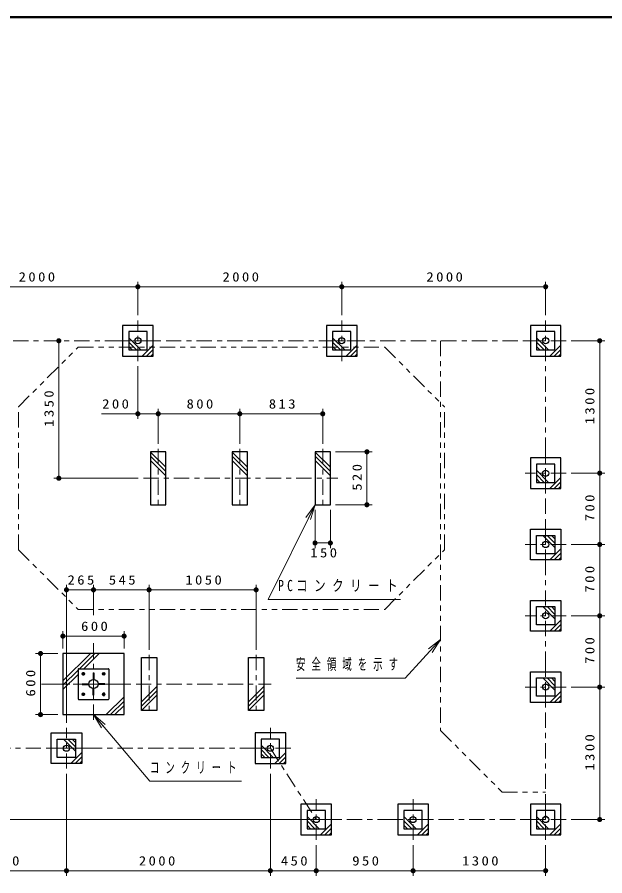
# Model space of a CAD drawing. Units: millimetres on the paper, scale 1:50. Extents: x -805 to -420, y -297 to 267.
# Drawn here: x -735.6 to -620.3, y -198.6 to -30 of the extents above; entities that cross this region are included whole.
import ezdxf

# ---------------------------------------------------------------- set-up
doc = ezdxf.new("R2010")
doc.units = ezdxf.units.MM
doc.linetypes.add('USER2', pattern=[6, 3, -1, 1, -1])
doc.linetypes.add('USER3', pattern=[8, 3, -1, 1, -1, 1, -1])
doc.layers.add('1_50', color=7, linetype='Continuous', lineweight=25)
doc.layers.add('LY_3', color=7, linetype='Continuous', lineweight=13)
doc.styles.add('ＭＳ ゴシック', font='')
doc.styles.get('ＭＳ ゴシック').set_extended_font_data('MS Gothic')

# ---------------------------------------------------------------- blocks, each defined once
blk = doc.blocks.new('filled_dot')
at = {"color": 0, "linetype": 'Continuous', "lineweight": -2, "const_width": 1.25}
blk.add_lwpolyline([(-0.625, 0, 1), (0.625, 0, 1)], format="xyb", close=True, dxfattribs=at)

msp = doc.modelspace()

# ---------------------------------------------------------------- linework, layer by layer
at = {"layer": '1_50', "lineweight": 13}
for p, q in [((-711.951, -88.529), (-711.951, -81.929)), ((-671.951, -88.529), (-671.951, -81.929)), ((-631.951, -88.529), (-631.951, -81.929)), ((-751.951, -82.929), (-711.951, -82.929)), ((-711.951, -82.929), (-671.951, -82.929)), ((-671.951, -82.929), (-631.951, -82.929)), ((-727.453, -120.529), (-727.453, -93.529)), ((-711.375, -95.329), (-713.751, -92.952)), ((-712.224, -95.329), (-713.751, -93.801)), ((-711.099, -96.529), (-708.951, -94.381)), ((-671.375, -95.329), (-673.751, -92.952)), ((-672.224, -95.329), (-673.751, -93.801)), ((-671.099, -96.529), (-668.951, -94.381)), ((-631.375, -95.329), (-633.751, -92.952)), ((-632.224, -95.329), (-633.751, -93.801)), ((-631.099, -96.529), (-628.951, -94.381)), ((-626.951, -93.529), (-620.351, -93.529)), ((-621.351, -93.529), (-621.351, -119.529)), ((-713.072, -95.329), (-713.751, -94.649)), ((-710.25, -96.529), (-708.951, -95.23)), ((-709.402, -96.529), (-708.951, -96.078)), ((-673.072, -95.329), (-673.751, -94.649)), ((-670.25, -96.529), (-668.951, -95.23)), ((-669.402, -96.529), (-668.951, -96.078)), ((-633.072, -95.329), (-633.751, -94.649)), ((-630.25, -96.529), (-628.951, -95.23)), ((-629.402, -96.529), (-628.951, -96.078)), ((-711.951, -98.529), (-711.951, -108.869)), ((-719.086, -107.869), (-707.951, -107.869)), ((-707.951, -113.779), (-707.951, -106.869)), ((-707.951, -107.869), (-691.951, -107.869)), ((-691.951, -113.779), (-691.951, -106.869)), ((-691.951, -107.869), (-675.688, -107.869)), ((-675.688, -113.779), (-675.688, -106.869)), ((-706.451, -118.37), (-709.451, -115.37)), ((-706.451, -119.218), (-709.451, -116.218)), ((-690.451, -118.37), (-693.451, -115.37)), ((-690.451, -119.218), (-693.451, -116.218)), ((-674.188, -118.37), (-677.188, -115.37)), ((-674.188, -119.218), (-677.188, -116.218)), ((-673.188, -115.329), (-666.006, -115.329)), ((-667.006, -115.329), (-667.006, -125.729)), ((-706.451, -120.067), (-709.451, -117.067)), ((-690.451, -120.067), (-693.451, -117.067)), ((-674.188, -120.067), (-677.188, -117.067)), ((-631.375, -121.329), (-633.751, -118.952)), ((-626.951, -119.529), (-620.351, -119.529)), ((-621.351, -119.529), (-621.351, -133.529)), ((-711.861, -120.529), (-728.453, -120.529)), ((-632.224, -121.329), (-633.751, -119.801)), ((-633.072, -121.329), (-633.751, -120.649)), ((-631.099, -122.529), (-628.951, -120.381)), ((-630.25, -122.529), (-628.951, -121.23)), ((-629.402, -122.529), (-628.951, -122.078)), ((-678.965, -128.197), (-677.188, -125.729)), ((-677.188, -125.729), (-678.517, -128.418)), ((-677.188, -125.729), (-678.068, -128.64)), ((-673.188, -125.729), (-666.006, -125.729)), ((-677.188, -126.729), (-677.188, -134.227)), ((-674.188, -126.729), (-674.188, -134.227)), ((-630.151, -134.105), (-632.528, -131.729)), ((-630.151, -133.256), (-631.679, -131.729)), ((-630.151, -132.408), (-630.831, -131.729)), ((-674.188, -133.227), (-677.188, -133.227)), ((-628.951, -134.381), (-631.099, -136.529)), ((-626.951, -133.529), (-620.351, -133.529)), ((-621.351, -133.529), (-621.351, -147.529)), ((-628.951, -135.23), (-630.25, -136.529)), ((-628.951, -136.078), (-629.402, -136.529)), ((-725.951, -168.529), (-725.951, -141.428)), ((-720.651, -147.389), (-720.651, -141.428)), ((-709.751, -154.179), (-709.751, -141.428)), ((-688.751, -154.179), (-688.751, -141.428)), ((-725.951, -142.428), (-720.651, -142.428)), ((-720.651, -142.428), (-709.751, -142.428)), ((-709.751, -142.428), (-688.751, -142.428)), ((-630.151, -148.105), (-632.528, -145.729)), ((-630.151, -147.256), (-631.679, -145.729)), ((-630.151, -146.408), (-630.831, -145.729)), ((-626.951, -147.529), (-620.351, -147.529)), ((-621.351, -147.529), (-621.351, -161.529)), ((-628.951, -148.381), (-631.099, -150.529)), ((-628.951, -149.23), (-630.25, -150.529)), ((-726.651, -153.929), (-726.651, -150.517)), ((-726.651, -151.517), (-714.651, -151.517)), ((-714.651, -153.929), (-714.651, -150.517)), ((-628.951, -150.078), (-629.402, -150.529)), ((-654.946, -154.037), (-652.556, -152.155)), ((-652.556, -152.155), (-654.576, -154.374)), ((-652.556, -152.155), (-654.206, -154.71)), ((-727.671, -154.929), (-732.042, -154.929)), ((-731.042, -166.929), (-731.042, -154.929)), ((-726.651, -160.327), (-721.253, -154.929)), ((-723.404, -157.929), (-720.404, -154.929)), ((-722.556, -157.929), (-719.555, -154.929)), ((-726.651, -161.176), (-723.651, -158.176)), ((-726.651, -162.025), (-723.651, -159.025)), ((-630.151, -162.105), (-632.528, -159.729)), ((-630.151, -161.256), (-631.679, -159.729)), ((-630.151, -160.408), (-630.831, -159.729)), ((-729.951, -160.929), (-730.878, -160.929)), ((-708.251, -161.391), (-711.251, -164.391)), ((-687.251, -161.391), (-690.251, -164.391)), ((-626.951, -161.529), (-620.351, -161.529)), ((-621.351, -161.529), (-621.351, -187.529)), ((-718.139, -166.929), (-714.651, -163.441)), ((-708.251, -162.239), (-711.251, -165.239)), ((-708.251, -163.088), (-711.251, -166.088)), ((-687.251, -162.239), (-690.251, -165.239)), ((-687.251, -163.088), (-690.251, -166.088)), ((-628.951, -162.381), (-631.099, -164.529)), ((-628.951, -163.23), (-630.25, -164.529)), ((-717.291, -166.929), (-714.651, -164.289)), ((-716.442, -166.929), (-714.651, -165.138)), ((-628.951, -164.078), (-629.402, -164.529)), ((-727.671, -166.929), (-732.042, -166.929)), ((-719.114, -169.541), (-720.671, -166.929)), ((-720.671, -166.929), (-718.351, -168.894)), ((-720.671, -166.929), (-718.732, -169.218)), ((-724.151, -174.105), (-726.528, -171.729)), ((-724.151, -173.256), (-725.679, -171.729)), ((-724.151, -172.408), (-724.831, -171.729)), ((-685.375, -175.329), (-687.751, -172.952)), ((-722.951, -174.381), (-725.099, -176.529)), ((-722.951, -175.23), (-724.25, -176.529)), ((-686.224, -175.329), (-687.751, -173.801)), ((-687.072, -175.329), (-687.751, -174.649)), ((-685.099, -176.529), (-682.951, -174.381)), ((-684.25, -176.529), (-682.951, -175.23)), ((-722.951, -176.078), (-723.402, -176.529)), ((-683.402, -176.529), (-682.951, -176.078)), ((-725.951, -178.529), (-725.951, -198.577)), ((-685.951, -178.529), (-685.951, -198.577)), ((-676.375, -189.329), (-678.751, -186.952)), ((-657.375, -189.329), (-659.751, -186.952)), ((-631.375, -189.329), (-633.751, -186.952)), ((-677.951, -187.529), (-763.551, -187.529)), ((-677.224, -189.329), (-678.751, -187.801)), ((-678.072, -189.329), (-678.751, -188.649)), ((-676.099, -190.529), (-673.951, -188.381)), ((-658.224, -189.329), (-659.751, -187.801)), ((-659.072, -189.329), (-659.751, -188.649)), ((-657.099, -190.529), (-654.951, -188.381)), ((-632.224, -189.329), (-633.751, -187.801)), ((-633.072, -189.329), (-633.751, -188.649)), ((-631.099, -190.529), (-628.951, -188.381)), ((-626.951, -187.529), (-620.351, -187.529)), ((-675.25, -190.529), (-673.951, -189.23)), ((-674.402, -190.529), (-673.951, -190.078)), ((-656.25, -190.529), (-654.951, -189.23)), ((-655.402, -190.529), (-654.951, -190.078)), ((-630.25, -190.529), (-628.951, -189.23)), ((-629.402, -190.529), (-628.951, -190.078)), ((-676.951, -192.529), (-676.951, -198.577)), ((-657.951, -192.529), (-657.951, -198.577)), ((-631.951, -192.529), (-631.951, -198.577)), ((-725.951, -197.577), (-751.951, -197.577)), ((-685.951, -197.577), (-725.951, -197.577)), ((-676.951, -197.577), (-685.951, -197.577)), ((-657.951, -197.577), (-676.951, -197.577)), ((-631.951, -197.577), (-657.951, -197.577))]:
    msp.add_line(p, q, dxfattribs=at)
at = {"layer": '1_50'}
for p, q in [((-708.951, -90.529), (-714.951, -90.529)), ((-714.951, -90.529), (-714.951, -96.529)), ((-708.951, -96.529), (-708.951, -90.529)), ((-668.951, -90.529), (-674.951, -90.529)), ((-674.951, -90.529), (-674.951, -96.529)), ((-668.951, -96.529), (-668.951, -90.529)), ((-628.951, -90.529), (-634.951, -90.529)), ((-634.951, -90.529), (-634.951, -96.529)), ((-628.951, -96.529), (-628.951, -90.529)), ((-714.951, -96.529), (-708.951, -96.529)), ((-674.951, -96.529), (-668.951, -96.529)), ((-634.951, -96.529), (-628.951, -96.529)), ((-628.951, -116.529), (-634.951, -116.529)), ((-634.951, -116.529), (-634.951, -122.529)), ((-628.951, -122.529), (-628.951, -116.529)), ((-634.951, -122.529), (-628.951, -122.529)), ((-634.951, -136.529), (-634.951, -130.529)), ((-634.951, -130.529), (-628.951, -130.529)), ((-628.951, -130.529), (-628.951, -136.529)), ((-628.951, -136.529), (-634.951, -136.529)), ((-634.951, -150.529), (-634.951, -144.529)), ((-634.951, -144.529), (-628.951, -144.529)), ((-628.951, -144.529), (-628.951, -150.529)), ((-628.951, -150.529), (-634.951, -150.529)), ((-714.651, -154.929), (-726.651, -154.929)), ((-726.651, -154.929), (-726.651, -166.929)), ((-714.651, -166.929), (-714.651, -154.929)), ((-723.651, -157.989), (-723.651, -163.869)), ((-723.591, -157.929), (-717.711, -157.929)), ((-717.651, -157.989), (-717.651, -163.869)), ((-722.777, -158.712), (-722.902, -158.928)), ((-722.902, -158.929), (-722.777, -159.145)), ((-722.526, -158.712), (-722.776, -158.712)), ((-722.776, -159.145), (-722.526, -159.145)), ((-722.527, -159.145), (-722.402, -158.928)), ((-722.401, -158.929), (-722.526, -158.712)), ((-720.711, -158.738), (-720.711, -160.038)), ((-720.711, -158.738), (-720.591, -158.738)), ((-720.591, -158.738), (-720.591, -160.038)), ((-718.901, -158.929), (-718.776, -158.712)), ((-718.776, -159.145), (-718.901, -158.928)), ((-718.776, -158.712), (-718.526, -158.712)), ((-718.526, -159.145), (-718.776, -159.145)), ((-718.526, -158.712), (-718.401, -158.928)), ((-718.401, -158.929), (-718.526, -159.145)), ((-634.951, -164.529), (-634.951, -158.529)), ((-634.951, -158.529), (-628.951, -158.529)), ((-628.951, -158.529), (-628.951, -164.529)), ((-722.842, -160.869), (-722.842, -160.989)), ((-722.842, -160.869), (-721.542, -160.869)), ((-722.842, -160.989), (-721.542, -160.989)), ((-720.711, -163.12), (-720.711, -161.82)), ((-720.591, -163.12), (-720.591, -161.82)), ((-718.46, -160.868), (-719.76, -160.868)), ((-718.46, -160.988), (-719.76, -160.988)), ((-718.46, -160.988), (-718.46, -160.868)), ((-722.902, -162.929), (-722.777, -162.712)), ((-722.777, -163.145), (-722.902, -162.929)), ((-722.776, -162.712), (-722.526, -162.712)), ((-722.526, -163.145), (-722.776, -163.145)), ((-722.527, -162.712), (-722.402, -162.929)), ((-722.401, -162.929), (-722.526, -163.145)), ((-720.591, -163.12), (-720.711, -163.12)), ((-718.776, -162.712), (-718.901, -162.929)), ((-718.901, -162.929), (-718.776, -163.145)), ((-718.526, -162.712), (-718.776, -162.712)), ((-718.776, -163.145), (-718.526, -163.145)), ((-718.401, -162.929), (-718.526, -162.712)), ((-718.526, -163.145), (-718.401, -162.929)), ((-723.591, -163.929), (-717.711, -163.929)), ((-628.951, -164.529), (-634.951, -164.529)), ((-726.651, -166.929), (-714.651, -166.929)), ((-728.951, -176.529), (-728.951, -170.529)), ((-728.951, -170.529), (-722.951, -170.529)), ((-722.951, -170.529), (-722.951, -176.529)), ((-682.951, -170.529), (-688.951, -170.529)), ((-688.951, -170.529), (-688.951, -176.529)), ((-682.951, -176.529), (-682.951, -170.529)), ((-722.951, -176.529), (-728.951, -176.529)), ((-688.951, -176.529), (-682.951, -176.529)), ((-673.951, -184.529), (-679.951, -184.529)), ((-679.951, -184.529), (-679.951, -190.529)), ((-673.951, -190.529), (-673.951, -184.529)), ((-654.951, -184.529), (-660.951, -184.529)), ((-660.951, -184.529), (-660.951, -190.529)), ((-654.951, -190.529), (-654.951, -184.529)), ((-628.951, -184.529), (-634.951, -184.529)), ((-634.951, -184.529), (-634.951, -190.529)), ((-628.951, -190.529), (-628.951, -184.529)), ((-679.951, -190.529), (-673.951, -190.529)), ((-660.951, -190.529), (-654.951, -190.529)), ((-634.951, -190.529), (-628.951, -190.529))]:
    msp.add_line(p, q, dxfattribs=at)
at = {"layer": '1_50', "linetype": 'USER2', "lineweight": 13}
for p, q in [((-711.951, -97.529), (-711.951, -89.529)), ((-671.951, -97.529), (-671.951, -89.529)), ((-631.951, -97.529), (-631.951, -89.529)), ((-707.951, -93.529), (-715.951, -93.529)), ((-667.951, -93.529), (-675.951, -93.529)), ((-627.951, -93.529), (-635.951, -93.529)), ((-631.951, -123.529), (-631.951, -115.529)), ((-627.951, -119.529), (-635.951, -119.529)), ((-710.861, -120.529), (-672.723, -120.529)), ((-631.951, -137.529), (-631.951, -129.529)), ((-627.951, -133.529), (-635.951, -133.529)), ((-631.951, -151.529), (-631.951, -143.529)), ((-627.951, -147.529), (-635.951, -147.529)), ((-720.651, -152.929), (-720.651, -168.929)), ((-631.951, -165.529), (-631.951, -157.529)), ((-730.311, -160.929), (-685.778, -160.929)), ((-728.651, -160.929), (-712.651, -160.929)), ((-627.951, -161.529), (-635.951, -161.529)), ((-725.951, -177.529), (-725.951, -169.529)), ((-685.951, -177.529), (-685.951, -169.529)), ((-721.951, -173.529), (-729.951, -173.529)), ((-681.951, -173.529), (-689.951, -173.529)), ((-685.951, -173.529), (-676.951, -187.529)), ((-676.951, -191.529), (-676.951, -183.529)), ((-657.951, -191.529), (-657.951, -183.529)), ((-631.951, -191.529), (-631.951, -183.529)), ((-672.951, -187.529), (-680.951, -187.529)), ((-676.951, -187.529), (-631.951, -187.529)), ((-653.951, -187.529), (-661.951, -187.529)), ((-627.951, -187.529), (-635.951, -187.529))]:
    msp.add_line(p, q, dxfattribs=at)
at = {"layer": '1_50', "color": 131, "linetype": 'USER2', "lineweight": 13}
for p, q in [((-742.422, -93.529), (-631.951, -93.529)), ((-631.951, -187.529), (-631.951, -93.529)), ((-751.951, -173.529), (-685.951, -173.529))]:
    msp.add_line(p, q, dxfattribs=at)
at = {"layer": '1_50', "linetype": 'USER3', "lineweight": 13}
for p, q in [((-652.556, -93.529), (-652.556, -170.063)), ((-652.556, -170.063), (-640.486, -182.134)), ((-640.486, -182.134), (-631.951, -182.134))]:
    msp.add_line(p, q, dxfattribs=at)
at = {"layer": '1_50', "color": 70, "linetype": 'USER3', "lineweight": 13}
for p, q in [((-735.366, -106.494), (-723.651, -94.779)), ((-723.651, -94.779), (-663.524, -94.779)), ((-663.524, -94.779), (-651.808, -106.494)), ((-735.366, -134.563), (-735.366, -106.494)), ((-651.808, -134.563), (-651.808, -106.494)), ((-735.366, -134.563), (-723.651, -146.279)), ((-663.524, -146.279), (-651.808, -134.563)), ((-723.651, -146.279), (-663.524, -146.279))]:
    msp.add_line(p, q, dxfattribs=at)
at = {"layer": '1_50', "color": 2, "linetype": 'USER2', "lineweight": 13}
for p, q in [((-707.951, -114.779), (-707.951, -126.279)), ((-691.951, -114.779), (-691.951, -126.279)), ((-675.688, -114.779), (-675.688, -126.279)), ((-709.751, -155.179), (-709.751, -166.679)), ((-688.751, -155.179), (-688.751, -166.679))]:
    msp.add_line(p, q, dxfattribs=at)
at = {"layer": '1_50'}
for points in [[(-713.751, -91.729), (-713.751, -95.329), (-710.151, -95.329), (-710.151, -91.729)], [(-673.751, -91.729), (-673.751, -95.329), (-670.151, -95.329), (-670.151, -91.729)], [(-633.751, -91.729), (-633.751, -95.329), (-630.151, -95.329), (-630.151, -91.729)], [(-709.451, -125.729), (-706.451, -125.729), (-706.451, -115.329), (-709.451, -115.329)], [(-693.451, -125.729), (-690.451, -125.729), (-690.451, -115.329), (-693.451, -115.329)], [(-677.188, -125.729), (-674.188, -125.729), (-674.188, -115.329), (-677.188, -115.329)], [(-633.751, -117.729), (-633.751, -121.329), (-630.151, -121.329), (-630.151, -117.729)], [(-633.751, -131.729), (-630.151, -131.729), (-630.151, -135.329), (-633.751, -135.329)], [(-633.751, -145.729), (-630.151, -145.729), (-630.151, -149.329), (-633.751, -149.329)], [(-711.251, -155.729), (-708.251, -155.729), (-708.251, -166.129), (-711.251, -166.129)], [(-690.251, -155.729), (-687.251, -155.729), (-687.251, -166.129), (-690.251, -166.129)], [(-633.751, -159.729), (-630.151, -159.729), (-630.151, -163.329), (-633.751, -163.329)], [(-727.751, -171.729), (-724.151, -171.729), (-724.151, -175.329), (-727.751, -175.329)], [(-687.751, -171.729), (-687.751, -175.329), (-684.151, -175.329), (-684.151, -171.729)], [(-678.751, -185.729), (-678.751, -189.329), (-675.151, -189.329), (-675.151, -185.729)], [(-659.751, -185.729), (-659.751, -189.329), (-656.151, -189.329), (-656.151, -185.729)], [(-633.751, -185.729), (-633.751, -189.329), (-630.151, -189.329), (-630.151, -185.729)]]:
    msp.add_lwpolyline(points, close=True, dxfattribs=at)
at = {"layer": '1_50', "lineweight": 13}
for points in [[(-677.188, -125.729), (-686.361, -144.298), (-660.424, -144.298)], [(-652.556, -152.155), (-659.499, -159.783), (-680.925, -159.783)], [(-720.671, -166.929), (-709.589, -180.011), (-691.589, -180.011)]]:
    msp.add_lwpolyline(points, dxfattribs=at)
at = {"layer": '1_50'}
for centre, radius in [((-711.951, -93.529), 0.605), ((-671.951, -93.529), 0.605), ((-631.951, -93.529), 0.605), ((-631.951, -119.529), 0.605), ((-631.951, -133.529), 0.605), ((-631.951, -147.529), 0.605), ((-722.651, -158.928), 0.25), ((-722.651, -158.928), 0.127), ((-720.651, -160.929), 0.891), ((-718.651, -158.928), 0.25), ((-718.651, -158.928), 0.127), ((-631.951, -161.529), 0.605), ((-722.651, -162.929), 0.25), ((-722.651, -162.929), 0.127), ((-718.651, -162.929), 0.25), ((-718.651, -162.929), 0.127), ((-725.951, -173.529), 0.605), ((-685.951, -173.529), 0.605), ((-676.951, -187.529), 0.605), ((-657.951, -187.529), 0.605), ((-631.951, -187.529), 0.605)]:
    msp.add_circle(centre, radius, dxfattribs=at)
at = {"layer": '1_50', "color": 2}
for centre, start, end in [((-671.951, -93.529), 120.85647, 239.14353), ((-631.951, -187.529), 30.85647, 149.14353)]:
    msp.add_arc(centre, 0.605, start, end, dxfattribs=at)
at = {"layer": '1_50'}
for centre, start, end in [((-723.591, -157.989), 89.99998, 179.99996), ((-717.711, -157.989), 0.00004, 90.00002), ((-723.591, -163.869), 179.99998, 270.00003), ((-717.711, -163.869), 269.99997, 0.00002)]:
    msp.add_arc(centre, 0.06, start, end, dxfattribs=at)
at = {"layer": 'LY_3', "lineweight": 50}
msp.add_line((-420, -30), (-805, -30), dxfattribs=at)

# ---------------------------------------------------------------- block references
at = {"layer": '1_50', "lineweight": 13, "xscale": 0.4, "yscale": 0.4}
for p in [(-711.951, -82.929), (-671.951, -82.929), (-711.951, -107.869), (-707.951, -107.869), (-691.951, -107.869), (-677.188, -133.227), (-725.951, -142.428), (-720.651, -142.428), (-709.751, -142.428), (-726.651, -151.517), (-725.951, -197.577), (-685.951, -197.577), (-676.951, -197.577), (-657.951, -197.577)]:
    msp.add_blockref('filled_dot', p, dxfattribs=at)
for p, rotation in [((-711.951, -82.929), 180), ((-671.951, -82.929), 180), ((-631.951, -82.929), 180), ((-727.453, -93.529), 270), ((-621.351, -93.529), 270), ((-707.951, -107.869), 180), ((-691.951, -107.869), 180), ((-675.688, -107.869), 180), ((-667.006, -115.329), 270), ((-621.351, -119.529), 90), ((-621.351, -119.529), 270), ((-727.453, -120.529), 90), ((-667.006, -125.729), 90), ((-674.188, -133.227), 180), ((-621.351, -133.529), 90), ((-621.351, -133.529), 270), ((-720.651, -142.428), 180), ((-709.751, -142.428), 180), ((-688.751, -142.428), 180), ((-621.351, -147.529), 90), ((-621.351, -147.529), 270), ((-714.651, -151.517), 180), ((-731.042, -154.929), 270), ((-621.351, -161.529), 90), ((-621.351, -161.529), 270), ((-731.042, -166.929), 90), ((-621.351, -187.529), 90), ((-725.951, -197.577), 180), ((-685.951, -197.577), 180), ((-676.951, -197.577), 180), ((-657.951, -197.577), 180), ((-631.951, -197.577), 180)]:
    msp.add_blockref('filled_dot', p, dxfattribs=dict(at, rotation=rotation))

# ---------------------------------------------------------------- texts
at = {"layer": '1_50', "style": 'ＭＳ ゴシック'}
for s, insert, char_height, attachment_point in [('\\T1.33;\\W1.15;2000', (-731.528, -81.929), 1.833, 8), ('\\T1.33;\\W1.15;2000', (-691.528, -81.929), 1.833, 8), ('\\T1.33;\\W1.15;2000', (-651.528, -81.929), 1.833, 8), ('\\T1.33;\\W1.15;200', (-716.086, -106.869), 1.833, 8), ('\\T1.33;\\W1.15;800', (-699.535, -106.869), 1.833, 8), ('\\T1.33;\\W1.15;813', (-683.403, -106.869), 1.833, 8), ('\\T1.33;\\W1.15;150', (-675.267, -134.227), 1.833, 2), ('\\T1.33;\\W1.15;265', (-722.885, -141.428), 1.833, 8), ('\\T1.33;\\W1.15;545', (-714.785, -141.428), 1.833, 8), ('\\T1.33;\\W1.15;1050', (-698.83, -141.428), 1.833, 8), ('\\T1.57;\\W0.75;PCコンクリート', (-684.424, -141.648), 2.199, 4), ('\\T1.33;\\W1.15;600', (-720.235, -150.517), 1.833, 8), ('\\T1.64;\\W0.6;安全領域を示す', (-680.925, -157.133), 2.199, 4), ('\\T1.64;\\W0.6;コンクリート', (-709.589, -177.361), 2.199, 4), ('\\T1.33;\\W1.15;1300', (-738.53, -196.577), 1.833, 8), ('\\T1.33;\\W1.15;2000', (-707.939, -196.577), 1.833, 8), ('\\T1.33;\\W1.15;450', (-681.036, -196.577), 1.833, 8), ('\\T1.33;\\W1.15;950', (-667.036, -196.577), 1.833, 8), ('\\T1.33;\\W1.15;1300', (-644.53, -196.577), 1.833, 8)]:
    msp.add_mtext(s, dxfattribs=dict(at, insert=insert, char_height=char_height, attachment_point=attachment_point))
at = {"layer": '1_50', "char_height": 1.833, "attachment_point": 8, "rotation": 90, "style": 'ＭＳ ゴシック'}
for s, insert in [('\\T1.33;\\W1.15;1350', (-728.453, -106.605)), ('\\T1.33;\\W1.15;1300', (-622.351, -106.108)), ('\\T1.33;\\W1.15;520', (-668.006, -120.113)), ('\\T1.33;\\W1.15;700', (-622.351, -126.112)), ('\\T1.33;\\W1.15;700', (-622.351, -140.112)), ('\\T1.33;\\W1.15;700', (-622.351, -154.112)), ('\\T1.33;\\W1.15;600', (-732.042, -160.512)), ('\\T1.33;\\W1.15;1300', (-622.351, -174.108))]:
    msp.add_mtext(s, dxfattribs=dict(at, insert=insert))

doc.saveas('drawing.dxf')
